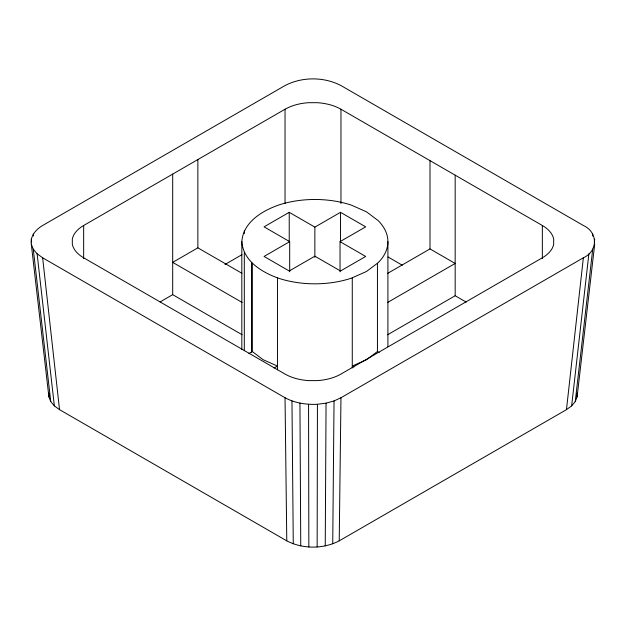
<?xml version="1.0" encoding="UTF-8"?>
<svg xmlns="http://www.w3.org/2000/svg" width="626" height="626" viewBox="0 0 626 626"><rect width="100%" height="100%" fill="white"/><g stroke="black" fill="none" stroke-linecap="round" stroke-linejoin="round"><path stroke-width="0.94" d="M317.155 546.991L317.429 404.286L326.06 403.152L334.041 400.93L340.967 397.745L583.362 257.795C598.127 251.222 598.127 232.074 583.362 225.501L340.967 85.559C323.814 76.654 302.186 76.654 285.033 85.559L42.638 225.501C36.081 229.319 29.978 236.08 31.3 244.203L48.906 396.915L50.753 401.587L54.36 405.906L59.533 409.654L286.778 540.856C302.867 549.198 323.133 549.198 339.222 540.856L566.467 409.654L571.64 405.906L575.247 401.587L577.094 396.915L594.7 244.203M325.246 545.919L326.06 403.152M332.727 543.845L334.041 400.93M339.222 540.856L340.967 397.745M566.467 409.654L583.362 257.795M571.64 405.906L588.886 253.796M592.509 236.049L592.728 234.108M575.247 401.587L592.728 249.195M594.364 241.996L594.7 239.093M241.824 241.652C243.232 222.277 261.809 211.048 278.343 205.132A73.039 42.169 0 0 1 351.389 205.132L366.515 211.831L378.12 220.563A73.039 42.169 0 0 1 378.12 262.732L366.515 271.465L351.389 278.171A73.039 42.169 0 0 1 278.343 278.171C261.809 272.255 243.232 261.019 241.824 241.652L241.824 349.582M377.439 263.249L377.439 351.522L366.515 359.747L352.274 366.053L353.964 367.032M83.657 225.501L285.033 109.237A39.555 22.833 0 0 1 308.571 102.695L317.429 102.695A39.555 22.833 0 0 1 340.967 109.237L542.343 225.501A39.555 22.833 0 0 1 553.681 239.093L553.681 244.203A39.555 22.833 0 0 1 542.343 257.795L340.967 374.058A39.555 22.833 0 0 1 317.429 380.608L308.571 380.608A39.555 22.833 0 0 1 285.033 374.058L83.657 257.795A39.555 22.833 0 0 1 72.319 244.203L72.319 239.093A39.555 22.833 0 0 1 83.657 225.501L83.657 258.561M241.894 273.265L197.863 247.841L172.69 262.372L242.129 302.46M340.035 271.794L340.035 241.652L365.678 226.847L340.505 212.316L314.862 227.121L289.228 212.316L264.055 226.847L289.689 241.652L289.689 271.794M160.092 301.943L172.69 294.666L242.129 334.753M224.945 264.501L241.871 254.727M289.689 241.652L264.055 256.449L289.228 270.988L314.862 256.183L340.505 270.988L365.678 256.449L340.035 241.652M248.898 353.479L252.286 351.522L252.286 263.249M387.76 273.304L429.999 248.921L455.172 263.452L387.58 302.475M274.071 368.01L277.459 366.053L263.217 359.747L252.286 351.522M387.58 334.769L455.172 295.746L466.174 302.1M31.3 244.203L33.272 249.195L37.114 253.796L42.638 257.795L285.033 397.745C294.901 403.105 306.31 404.819 317.429 404.286M388.003 256.965L402.283 265.213M377.439 351.522L379.129 352.493M33.272 234.108L33.491 236.049M33.272 249.195L50.753 401.587M31.3 239.093L31.636 241.996M37.114 253.796L54.36 405.906M42.638 257.795L59.533 409.654M285.033 397.745L286.778 540.856M291.959 400.93L293.273 543.845M299.94 403.152L300.754 545.919M308.571 404.286L308.845 546.991M577.094 393.073L577.094 396.915M542.343 225.501L542.343 258.561M455.172 175.178L455.172 295.746M429.999 160.639L429.999 248.921M387.909 241.652L387.909 346.663M352.274 277.78L352.274 367.955M340.967 109.237L340.967 203.56M340.505 212.316L340.505 241.487M314.862 227.121L314.862 257.263M289.228 212.316L289.228 241.487M285.033 109.237L285.033 203.56M277.459 277.78L277.459 369.856M251.605 262.732L251.605 352.188M244.312 230.736L244.312 233.655M244.312 252.568L244.312 350.771M197.863 159.567L197.863 247.841M172.69 174.098L172.69 294.666M48.906 393.073L48.906 396.915"/></g></svg>
